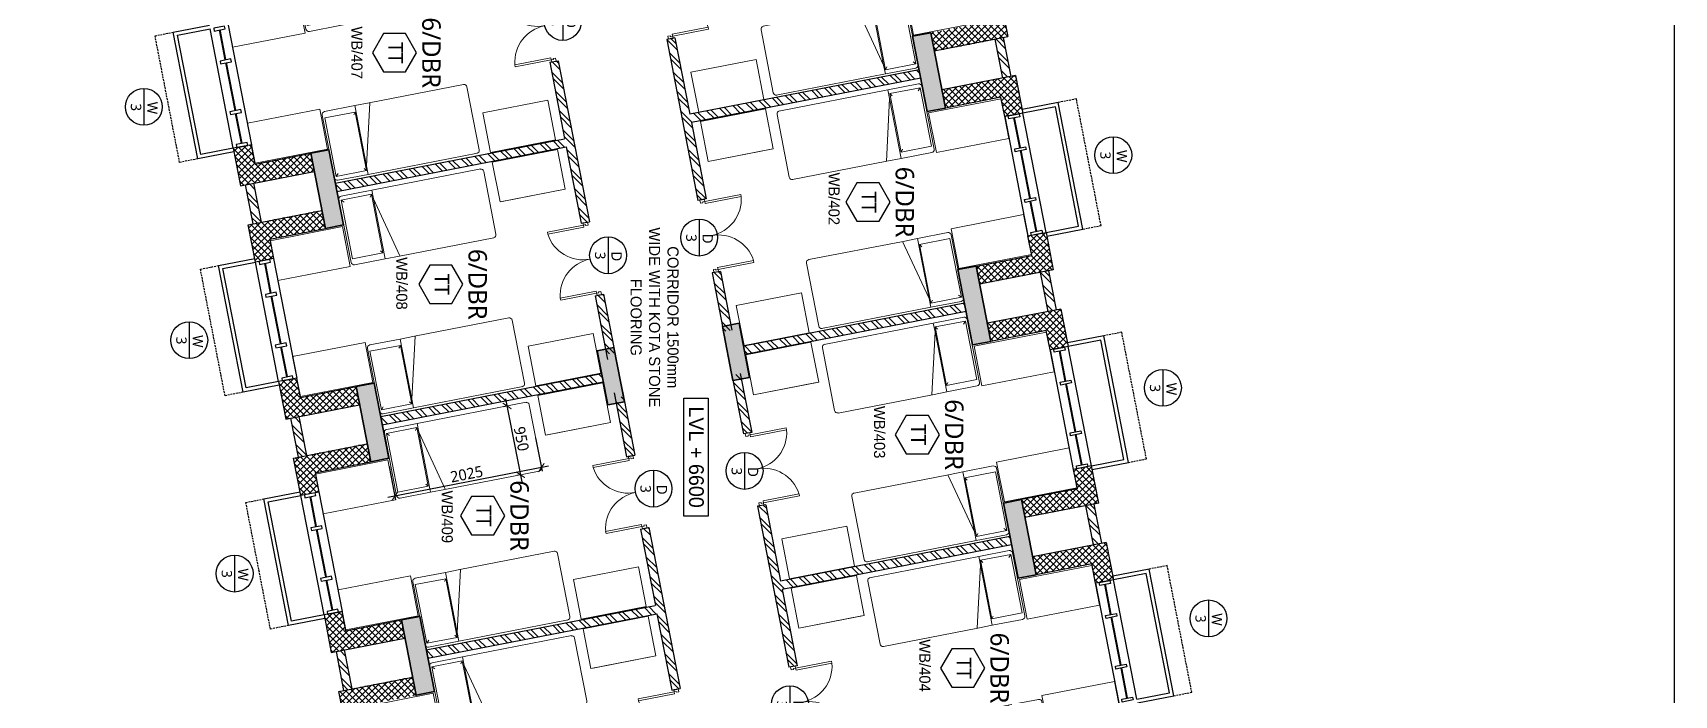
# Model space of a CAD drawing. Header units: millimetres. Extents: x -1127141 to 1597693, y -1835560 to -399335.
# Drawn here: x 1230036 to 1252291, y -508340 to -499354 of the extents above; entities that cross this region are included whole.
import ezdxf
from ezdxf.enums import TextEntityAlignment as Align

# ---------------------------------------------------------------- set-up
doc = ezdxf.new("R2010")
doc.units = ezdxf.units.MM
doc.header["$MEASUREMENT"] = 0
doc.header["$PDMODE"] = 67
doc.linetypes.add('HIDDEN', pattern=[0.375, 0.25, -0.125])
for name, color, linetype in [('A-Anno Tags', 6, 'Continuous'), ('A-Wall Patt', 8, 'Continuous'), ('A-Window', 4, 'Continuous'), ('Anno_Frames', 7, 'Continuous'), ('COLUMN', 5, 'Continuous'), ('Dimension', 32, 'Continuous'), ('S-Conc Patt', 9, 'Continuous')]:
    doc.layers.add(name, color=color, linetype=linetype)
for name, color, linetype, lineweight in [('A-Door', 4, 'Continuous', 9), ('A-Wall Sec', 1, 'Continuous', 30), ('Ann_TitleBlock 2', 5, 'Continuous', 25), ('Anno_Tittleblock', 5, 'Continuous', 13), ('frntr', 32, 'Continuous', 9), ('S-Concrete', 40, 'Continuous', 30)]:
    doc.layers.add(name, color=color, linetype=linetype, lineweight=lineweight)
doc.styles.add('IIITD @ 100', font='trebuc.ttf', dxfattribs={"height": 210})
doc.styles.get("Standard").update_dxf_attribs({"font": 'trebuc.ttf'})
doc.styles.add('TITLE', font='swissel.ttf', dxfattribs={"height": 4.3})
doc.dimstyles.new('IIITD_WD_M @ 100', dxfattribs={"dimscale": 100, "dimtxt": 1.5, "dimasz": 1, "dimexe": 0.5, "dimexo": 0.25, "dimgap": 0.3, "dimtad": 1, "dimdec": 0, "dimrnd": 5, "dimzin": 0, "dimdsep": 46, "dimtxsty": 'Standard', "dimblk": 'ARCHTICK', "dimcen": 0.2, "dimdle": 1, "dimclrd": 256, "dimclre": 256, "dimadec": 0, "dimazin": 0, "dimtfac": 1, "dimtdec": 0, "dimtofl": 0, "dimtmove": 0, "dimatfit": 0, "dimfxl": 2, "dimfxlon": 1, "dimtolj": 1, "dimtzin": 0, "dimlwd": -1, "dimlwe": -1, "dimarcsym": 0})
pattern_1 = [(315, (1307012.53, 119140.81), (106.066017, 106.066017), []), (315, (1307012.53, 119070.1), (106.066017, 106.066017), [])]
pattern_2 = [(315, (1445308.53, 119140.81), (106.066017, 106.066017), []), (315, (1445308.53, 119070.1), (106.066017, 106.066017), [])]
pattern_3 = [(315, (1514729.44, 119140.81), (106.066017, 106.066017), []), (315, (1514729.44, 119070.1), (106.066017, 106.066017), [])]
pattern_4 = [(315, (1445308.53, 119140.81), (44.194174, 44.194174), []), (45, (1445308.53, 119140.81), (-44.194174, 44.194174), [])]

# ---------------------------------------------------------------- blocks, each defined once
blk = doc.blocks.new('Win Hostel Double Room')
at = {"color": 4, "linetype": 'HIDDEN', "ltscale": 100}
blk.add_lwpolyline([(211887, -61786), (211839, -61541), (210122, -61875), (210169, -62120)], dxfattribs=at)
at = {"color": 5}
for points in [[(211982, -62277), (211887, -61786), (210169, -62120), (210265, -62611)], [(211933, -62287), (211848, -61845), (210228, -62160), (210314, -62602)]]:
    blk.add_lwpolyline(points, dxfattribs=at)
at = {"layer": 'A-Window', "color": 2, "lineweight": 40}
for p, q in [((211471, -62504), (210823, -62630)), ((211918, -62417), (211511, -62496)), ((210784, -62637), (210377, -62717))]:
    blk.add_line(p, q, dxfattribs=at)
at = {"layer": 'A-Window'}
for points in [[(211933, -62287), (210314, -62602)], [(210361, -62847), (211981, -62532)], [(211972, -62483), (211972, -62483), (211932, -62491), (211904, -62343), (211943, -62336), (211972, -62483)], [(210323, -62651), (210363, -62643), (210391, -62790), (210352, -62798), (210323, -62651)]]:
    blk.add_lwpolyline(points, dxfattribs=at)
for points in [[(211496, -62423), (211525, -62570), (211486, -62577), (211457, -62430)], [(210809, -62556), (210838, -62703), (210799, -62711), (210770, -62564)]]:
    blk.add_lwpolyline(points, close=True, dxfattribs=at)
blk = doc.blocks.new('*U29')
at = {"layer": 'A-Anno Tags'}
blk.add_lwpolyline([(-250, 0), (250, 0)], dxfattribs=at)
blk.add_circle((0, 0), 250, dxfattribs=at)
at = {"layer": 'Anno_Frames', "color": 7}
for tag, rotation, p in [('ENTITY', 359.7608, (15, 185)), ('ENTITYNO', 0.1757, (4, -36))]:
    blk.add_attdef(tag, text='', height=140, rotation=rotation, dxfattribs=at).set_placement(p, align=Align.TOP_CENTER)
blk = doc.blocks.new('Door 1000 plan')
at = {"layer": 'A-Door', "color": 5, "lineweight": 18}
for p, q in [((339, 572), (367, 577)), ((434, 84), (339, 572)), ((462, 90), (367, 577)), ((-528, 403), (-557, 398)), ((-462, -90), (-557, 398)), ((-434, -84), (-528, 403)), ((434, 84), (462, 90)), ((468, 61), (455, 59)), ((462, 26), (455, 59)), ((491, 95), (462, 90)), ((462, 90), (468, 61)), ((503, 34), (462, 26)), ((503, 34), (491, 95)), ((-491, -95), (-462, -90)), ((-479, -157), (-491, -95)), ((-479, -157), (-438, -149)), ((-434, -84), (-462, -90)), ((-462, -90), (-457, -118)), ((-457, -118), (-444, -116)), ((-438, -149), (-444, -116))]:
    blk.add_line(p, q, dxfattribs=at)
at = {"layer": 'A-Door', "lineweight": 18}
for centre, start, end in [((491, 95), 107.6998, 191), ((-491, -95), 11, 94.2984)]:
    blk.add_arc(centre, 500, start, end, dxfattribs=at)
blk = doc.blocks.new('Room Tag with Finish')
blk.add_lwpolyline([(0, 0), (-2.6, -1.5), (-2.6, -4.5), (0, -6), (2.6, -4.5), (2.6, -1.5)], close=True)
at = {"layer": 'Anno_Frames'}
blk.add_attdef('ROOM_NAME', text='', height=2.5, dxfattribs=at).set_placement((0, 0), align=Align.BOTTOM_CENTER)
blk.add_attdef('FF', text='', height=2, dxfattribs=at).set_placement((0, -1.85), align=Align.TOP_CENTER)
blk = doc.blocks.new('column 2.04')
at = {"layer": 'S-Conc Patt'}
h = blk.add_hatch(color=256, dxfattribs=at)
h.paths.add_polyline_path([(552592, -205173), (553328, -205030), (553376, -205276), (552640, -205419)])
h.paths.add_polyline_path([(536924, -208475), (536877, -208230), (537898, -208032), (537945, -208277)])
h.paths.add_polyline_path([(549587, -206014), (549540, -205769), (550561, -205570), (550608, -205816)])
h.paths.add_polyline_path([(546422, -206629), (546374, -206384), (547395, -206185), (547443, -206431)])
h.paths.add_polyline_path([(543256, -207245), (543208, -206999), (544229, -206801), (544277, -207046)])
h.paths.add_polyline_path([(540090, -207860), (540042, -207615), (541063, -207416), (541111, -207662)])
h.paths.add_polyline_path([(548002, -197857), (547954, -197611), (548975, -197413), (549023, -197658)])
h.paths.add_polyline_path([(544836, -198472), (544788, -198227), (545809, -198028), (545857, -198274)])
h.paths.add_polyline_path([(541670, -199086), (541622, -198840), (542643, -198642), (542691, -198887)])
h.paths.add_polyline_path([(532173, -200932), (532125, -200686), (533146, -200488), (533194, -200733)])
h.paths.add_polyline_path([(535338, -200316), (535291, -200071), (536312, -199872), (536359, -200118)])
h.paths.add_polyline_path([(538504, -199701), (538456, -199455), (539477, -199257), (539525, -199502)])
h.paths.add_polyline_path([(546627, -202993), (546670, -203219), (545934, -203362), (545890, -203136)])
h.paths.add_polyline_path([(546297, -201295), (546340, -201521), (545604, -201664), (545560, -201438)])
h.paths.add_polyline_path([(540295, -204224), (540339, -204449), (539603, -204592), (539559, -204367)])
h.paths.add_polyline_path([(539965, -202526), (540009, -202752), (539273, -202895), (539229, -202669)])
h.paths.add_polyline_path([(533943, -205458), (533986, -205684), (533250, -205827), (533206, -205601)])
h.paths.add_polyline_path([(533613, -203761), (533656, -203987), (532920, -204130), (532876, -203904)])
h.paths.add_polyline_path([(556903, -202717), (556760, -201981), (557005, -201933), (557148, -202669)])
h.paths.add_polyline_path([(529985, -212195), (529236, -212195), (529236, -211945), (529985, -211945)])
h.paths.add_polyline_path([(526890, -212195), (526140, -212195), (526140, -211945), (526890, -211945)])
h.paths.add_polyline_path([(523855, -212195), (523105, -212195), (523105, -211945), (523855, -211945)])
h.paths.add_polyline_path([(552816, -201790), (552227, -201905), (552271, -202131), (552860, -202016)])
h.paths.add_polyline_path([(556308, -199659), (556165, -198923), (556411, -198875), (556554, -199611)])
h.paths.add_polyline_path([(555569, -195856), (555426, -195120), (555671, -195072), (555815, -195808)])
h.paths.add_polyline_path([(551215, -195938), (551657, -195853), (551700, -196078), (551259, -196164)])
h.paths.add_polyline_path([(551805, -198400), (551719, -197959), (551945, -197915), (552031, -198356)])
h.paths.add_polyline_path([(553549, -195943), (553463, -195501), (553689, -195458), (553774, -195899)])
h.paths.add_polyline_path([(554331, -199967), (554245, -199525), (554471, -199482), (554557, -199923)])
h.paths.add_polyline_path([(554150, -197832), (553709, -197918), (553665, -197692), (554106, -197607)])
h.paths.add_polyline_path([(552331, -199901), (552417, -200343), (552191, -200387), (552106, -199945)])
h.paths.add_polyline_path([(527835, -199036), (527099, -199179), (527051, -198934), (527787, -198791)])
h.paths.add_polyline_path([(530005, -204696), (529890, -204107), (530116, -204064), (530230, -204653)])
h.paths.add_polyline_path([(529304, -206595), (528568, -206738), (528524, -206512), (529260, -206369)])
h.paths.add_polyline_path([(529884, -200146), (529148, -200289), (529100, -200043), (529837, -199900)])
h.paths.add_polyline_path([(528920, -212495), (528320, -212495), (528320, -212245), (528920, -212245)])
h.paths.add_polyline_path([(523855, -212495), (523105, -212495), (523105, -212245), (523855, -212245)])
h.paths.add_polyline_path([(531575, -212245), (532175, -212245), (532175, -212495), (531575, -212495)])
h.paths.add_polyline_path([(526890, -212495), (526140, -212495), (526140, -212245), (526890, -212245)])
h.paths.add_polyline_path([(528974, -204897), (528238, -205040), (528190, -204794), (528926, -204651)])
h.paths.add_polyline_path([(529982, -210085), (529246, -210228), (529198, -209982), (529935, -209839)])
h.paths.add_polyline_path([(529602, -198693), (528865, -198836), (528818, -198590), (529554, -198447)])
h.paths.add_polyline_path([(524292, -199725), (523556, -199868), (523509, -199622), (524245, -199479)])
h.paths.add_polyline_path([(525435, -205585), (524699, -205728), (524651, -205482), (525387, -205339)])
h.paths.add_polyline_path([(534665, -209174), (533855, -209332), (533807, -209086), (534617, -208929)])
h.paths.add_polyline_path([(523355, -205734), (523355, -206382), (523105, -206382), (523105, -205782)])
h.paths.add_polyline_path([(545171, -239386), (544421, -239386), (544421, -239136), (545171, -239136)])
h.paths.add_polyline_path([(545171, -234106), (544421, -234106), (544421, -233876), (545171, -233876)])
h.paths.add_polyline_path([(545171, -230576), (544421, -230576), (544421, -230326), (545171, -230326)])
h.paths.add_polyline_path([(545171, -235836), (544421, -235836), (544421, -235606), (545171, -235606)])
h.paths.add_polyline_path([(539911, -239386), (539161, -239386), (539161, -239136), (539911, -239136)])
h.paths.add_polyline_path([(539911, -234106), (539161, -234106), (539161, -233876), (539911, -233876)])
h.paths.add_polyline_path([(539911, -230576), (539161, -230576), (539161, -230326), (539911, -230326)])
h.paths.add_polyline_path([(539911, -235836), (539161, -235836), (539161, -235606), (539911, -235606)])
h.paths.add_polyline_path([(534651, -234106), (533901, -234106), (533901, -233876), (534651, -233876)])
h.paths.add_polyline_path([(529806, -228306), (529056, -228306), (529056, -228556), (529806, -228556)])
h.paths.add_polyline_path([(526140, -228306), (526890, -228306), (526890, -228556), (526140, -228556)])
h.paths.add_polyline_path([(523105, -228306), (523855, -228306), (523855, -228556), (523105, -228556)])
h.paths.add_polyline_path([(554556, -230576), (553956, -230576), (553956, -230326), (554556, -230326)])
h.paths.add_polyline_path([(529881, -230326), (529131, -230326), (529131, -230576), (529881, -230576)])
h.paths.add_polyline_path([(534651, -230576), (533901, -230576), (533901, -230326), (534651, -230326)])
h.paths.add_polyline_path([(550356, -230576), (549756, -230576), (549756, -230326), (550356, -230326)])
h.paths.add_polyline_path([(553956, -233876), (554556, -233876), (554556, -234106), (553956, -234106)])
h.paths.add_polyline_path([(550356, -234106), (549756, -234106), (549756, -233876), (550356, -233876)])
h.paths.add_polyline_path([(531681, -240346), (530931, -240346), (530931, -240096), (531681, -240096)])
h.paths.add_polyline_path([(523355, -235856), (523355, -235106), (523105, -235106), (523105, -235856)])
h.paths.add_polyline_path([(526276, -235856), (525526, -235856), (525526, -235606), (526276, -235606)])
h.paths.add_polyline_path([(531681, -241826), (530931, -241826), (530931, -241576), (531681, -241576)])
h.paths.add_polyline_path([(529881, -241826), (529131, -241826), (529131, -241576), (529881, -241576)])
h.paths.add_polyline_path([(529881, -235856), (529131, -235856), (529131, -235606), (529881, -235606)])
h.paths.add_polyline_path([(529881, -234106), (529131, -234106), (529131, -233876), (529881, -233876)])
h.paths.add_polyline_path([(530931, -236206), (530931, -235606), (531161, -235606), (531161, -236206)])
h.paths.add_polyline_path([(552121, -236056), (552121, -235606), (552351, -235606), (552351, -236056)])
h.paths.add_polyline_path([(549836, -235606), (550286, -235606), (550286, -235836), (549836, -235836)])
h.paths.add_polyline_path([(552121, -240096), (552121, -239646), (552351, -239646), (552351, -240096)])
h.paths.add_polyline_path([(549941, -240096), (549941, -239646), (550171, -239646), (550171, -240096)])
h.paths.add_polyline_path([(552351, -237966), (551901, -237966), (551901, -237736), (552351, -237736)])
h.paths.add_polyline_path([(549941, -238076), (549941, -237626), (550171, -237626), (550171, -238076)])
h.paths.add_polyline_path([(554141, -236206), (554141, -235606), (554371, -235606), (554371, -236206)])
h.paths.add_polyline_path([(534391, -240346), (534391, -239596), (534141, -239596), (534141, -240346)])
h.paths.add_polyline_path([(554121, -240095), (554121, -239495), (554371, -239495), (554371, -240095)])
h.paths.add_polyline_path([(523105, -228006), (523855, -228006), (523855, -228256), (523105, -228256)])
h.paths.add_polyline_path([(532175, -228256), (531575, -228256), (531575, -228006), (532175, -228006)])
h.paths.add_polyline_path([(528320, -217506), (528920, -217506), (528920, -217736), (528320, -217736)])
h.paths.add_polyline_path([(528920, -228256), (528320, -228256), (528320, -228006), (528920, -228006)])
h.paths.add_polyline_path([(528320, -222766), (528920, -222766), (528920, -222996), (528320, -222996)])
h.paths.add_polyline_path([(526890, -217736), (526290, -217736), (526290, -217506), (526890, -217506)])
h.paths.add_polyline_path([(526890, -222996), (526290, -222996), (526290, -222766), (526890, -222766)])
h.paths.add_polyline_path([(526140, -228006), (526890, -228006), (526890, -228256), (526140, -228256)])
h.paths.add_polyline_path([(526276, -241826), (525526, -241826), (525526, -241576), (526276, -241576)])
h.paths.add_polyline_path([(523355, -217321), (523355, -217921), (523105, -217921), (523105, -217321)])
h.paths.add_polyline_path([(523355, -222581), (523355, -223181), (523105, -223181), (523105, -222581)])
h.paths.add_polyline_path([(532175, -217320), (532175, -217920), (531925, -217920), (531925, -217320)])
h.paths.add_polyline_path([(532175, -222581), (532175, -223181), (531925, -223181), (531925, -222581)])
h.paths.add_polyline_path([(534371, -235606), (534371, -236356), (534141, -236356), (534141, -235606)])
edge = h.paths.add_edge_path()
edge.add_line((559891, -239386), (559141, -239386))
edge.add_line((559141, -239136), (559891, -239136))
edge.add_line((559141, -239386), (559141, -239136))
edge.add_line((559891, -234106), (559141, -234106))
edge.add_line((559141, -233876), (559891, -233876))
edge.add_line((559141, -234106), (559141, -233876))
edge.add_line((559891, -230576), (559141, -230576))
edge.add_line((559141, -230326), (559891, -230326))
edge.add_line((559141, -230576), (559141, -230326))
edge.add_line((559891, -235836), (559141, -235836))
edge.add_line((559141, -235606), (559891, -235606))
edge.add_line((559141, -235836), (559141, -235606))
h.paths.add_polyline_path([(570411, -234106), (569661, -234106), (569661, -233876), (570411, -233876)])
h.paths.add_polyline_path([(570411, -230576), (569661, -230576), (569661, -230326), (570411, -230326)])
h.paths.add_polyline_path([(570171, -235606), (570171, -236356), (569941, -236356), (569941, -235606)])
h.paths.add_polyline_path([(565151, -239386), (564401, -239386), (564401, -239136), (565151, -239136)])
h.paths.add_polyline_path([(565151, -234106), (564401, -234106), (564401, -233876), (565151, -233876)])
h.paths.add_polyline_path([(565151, -230576), (564401, -230576), (564401, -230326), (565151, -230326)])
h.paths.add_polyline_path([(565151, -235836), (564401, -235836), (564401, -235606), (565151, -235606)])
h.paths.add_polyline_path([(559891, -239386), (559141, -239386), (559141, -239136), (559891, -239136)], flags=17)
h.paths.add_polyline_path([(559891, -234106), (559141, -234106), (559141, -233876), (559891, -233876)], flags=17)
h.paths.add_polyline_path([(559891, -230576), (559141, -230576), (559141, -230326), (559891, -230326)], flags=17)
h.paths.add_polyline_path([(559891, -235836), (559141, -235836), (559141, -235606), (559891, -235606)], flags=17)
h.paths.add_polyline_path([(577576, -241181), (577576, -240581), (577326, -240581), (577326, -241181)])
h.paths.add_polyline_path([(577576, -230576), (576976, -230576), (576976, -230326), (577576, -230326)])
h.paths.add_polyline_path([(573376, -230576), (572776, -230576), (572776, -230326), (573376, -230326)])
h.paths.add_polyline_path([(577576, -234106), (576976, -234106), (576976, -233876), (577576, -233876)])
h.paths.add_polyline_path([(573376, -234106), (572776, -234106), (572776, -233876), (573376, -233876)])
h.paths.add_polyline_path([(577576, -236356), (577576, -235606), (577326, -235606), (577326, -236356)])
h.paths.add_polyline_path([(572626, -241181), (573376, -241181), (573376, -240931), (572626, -240931)])
h.paths.add_polyline_path([(573376, -236356), (573376, -235606), (573146, -235606), (573146, -236356)])
h.paths.add_polyline_path([(569921, -241181), (569921, -240431), (570171, -240431), (570171, -241181)])
at = {"layer": 'S-Concrete', "lineweight": 35}
for p, q in [((539229, -202669), (539965, -202526)), ((539229, -202669), (539273, -202895)), ((539965, -202526), (540009, -202752)), ((540009, -202752), (539273, -202895)), ((539559, -204367), (540295, -204224)), ((540295, -204224), (540339, -204449)), ((539559, -204367), (539603, -204592)), ((540339, -204449), (539603, -204592))]:
    blk.add_line(p, q, dxfattribs=at)
for points in [[(541670, -199086), (541622, -198840), (542643, -198642), (542691, -198887), (541670, -199086)], [(538504, -199701), (538456, -199455), (539477, -199257), (539525, -199502), (538504, -199701)], [(535338, -200316), (535291, -200071), (536312, -199872), (536359, -200118), (535338, -200316)], [(543256, -207245), (543208, -206999), (544229, -206801), (544277, -207046), (543256, -207245)], [(540090, -207860), (540042, -207615), (541063, -207416), (541111, -207662), (540090, -207860)], [(536924, -208475), (536877, -208230), (537898, -208032), (537945, -208277), (536924, -208475)]]:
    blk.add_lwpolyline(points, dxfattribs=at)
blk = doc.blocks.new('A$C11CD41BF')
at = {"layer": 'frntr'}
for p, q in [((-40, 1920), (-40, 1500)), ((870, 1960), (0, 1960)), ((15, 1934), (50, 1900)), ((825, 1934), (15, 1934)), ((15, 1934), (15, 1514)), ((825, 1514), (825, 1934)), ((910, 1500), (910, 1920)), ((-40, 1500), (80, 1500)), ((-40, 1500), (-40, -9)), ((15, 1514), (50, 1540)), ((15, 1514), (825, 1514)), ((910, 1500), (80, 1500)), ((80, 1500), (910, 1295)), ((825, 1514), (790, 1540)), ((910, 1302), (910, 1500)), ((910, -1), (910, 1302)), ((0, -40), (870, -40))]:
    blk.add_line(p, q, dxfattribs=at)
for centre, start, end in [((0, 1920), 89.9896, 179.9896), ((0, 1920), 89.9896, 179.9896), ((870, 1920), 359.9896, 89.9896), ((0, 0), 179.9896, 269.9896), ((870, 0), 269.9896, 359.9896)]:
    blk.add_arc(centre, 40, start, end, dxfattribs=at)
blk = doc.blocks.new('furn')
at = {"layer": 'frntr'}
for p, q in [((343143, -236928), (343683, -236823)), ((343334, -237910), (343143, -236928)), ((343874, -237805), (343683, -236823)), ((342110, -237129), (341570, -237234)), ((341570, -237234), (341760, -238216)), ((342300, -238111), (342110, -237129)), ((343334, -237910), (343874, -237805)), ((341760, -238216), (342300, -238111)), ((344745, -239836), (344205, -239941)), ((344917, -240719), (344745, -239836)), ((344205, -239941), (344377, -240824)), ((341709, -240427), (342249, -240322)), ((342249, -240322), (342421, -241205)), ((342421, -241205), (342255, -240351)), ((341881, -241310), (341709, -240427)), ((344377, -240824), (344917, -240719)), ((342421, -241205), (341881, -241310))]:
    blk.add_line(p, q, dxfattribs=at)
at = {"layer": 'frntr', "xscale": -1, "rotation": 10.99999999940371}
blk.add_blockref('A$C11CD41BF', (344647, -239668), dxfattribs=at)
at = {"layer": 'frntr', "rotation": 10.99999999940366}
blk.add_blockref('A$C11CD41BF', (341775, -240233), dxfattribs=at)
blk = doc.blocks.new('_ArchTick')
at = {"color": 0, "linetype": 'ByBlock', "const_width": 0.15}
blk.add_lwpolyline([(-0.5, -0.5), (0.5, 0.5)], dxfattribs=at)
blk = doc.blocks.new('*D737')
at = {"layer": 'Defpoints', "transparency": 16777216}
for p, q in [((1236466, -504416), (1236417, -504426)), ((1236447, -504318), (1236667, -505447)), ((1236648, -505349), (1236598, -505358))]:
    blk.add_line(p, q, dxfattribs=at)
at = {"layer": 'Defpoints', "color": 0, "transparency": 16777216}
for p in [(1236466, -504416), (1236648, -505349), (1236648, -505349)]:
    blk.add_point(p, dxfattribs=at)
at = {"layer": 'Defpoints', "transparency": 16777216, "xscale": 100, "yscale": 100, "zscale": 100}
for p, rotation in [((1236466, -504416), 101.0103795052401), ((1236648, -505349), 281.0103795052401)]:
    blk.add_blockref('_ArchTick', p, dxfattribs=dict(at, rotation=rotation))
at = {"layer": 'Defpoints', "color": 0, "transparency": 16777216, "insert": (1236661, -504862), "char_height": 150, "attachment_point": 5, "rotation": 281.0104}
blk.add_mtext('\\A1;950', dxfattribs=at)
blk = doc.blocks.new('*D738')
at = {"layer": 'Defpoints', "transparency": 16777216}
for p, q in [((1236853, -504850), (1236941, -505302)), ((1237029, -505233), (1234848, -505658)), ((1234867, -505237), (1234955, -505688))]:
    blk.add_line(p, q, dxfattribs=at)
at = {"layer": 'Defpoints', "color": 0, "transparency": 16777216}
for p in [(1236848, -504826), (1234863, -505212), (1234946, -505639)]:
    blk.add_point(p, dxfattribs=at)
at = {"layer": 'Defpoints', "transparency": 16777216, "xscale": 100, "yscale": 100, "zscale": 100}
for p, rotation in [((1236931, -505253), 11.01552017591688), ((1234946, -505639), 191.0155201759168)]:
    blk.add_blockref('_ArchTick', p, dxfattribs=dict(at, rotation=rotation))
at = {"layer": 'Defpoints', "color": 0, "transparency": 16777216, "insert": (1235918, -505341), "char_height": 150, "attachment_point": 5, "rotation": 11.0155}
blk.add_mtext('\\A1;2025', dxfattribs=at)
blk = doc.blocks.new('IIITD WD A1- L Format Library')
at = {"layer": 'Anno_Tittleblock', "color": 5}
blk.add_lwpolyline([(0, -7.57), (775, -7.57), (775, 573.91), (0, 573.91)], close=True, dxfattribs=at)
at = {"style": 'TITLE'}
for tag, p, height in [('PROJECT NAME 1', (779.17, 137.4), 2.98), ('PROJECT NAME 2', (779.17, 132.23), 2.98), ('PROJECT_NAME_3', (779.17, 127.37), 2.98), ('1:100@A1', (818.06, 91.92), 2.25), ('A-2.03', (844.81, 84.28), 4), ('03.04.11', (821.96, 84.64), 2.25), ('A', (858.85, 75.94), 3.66), ('AC', (827.5, 76.14), 2.25)]:
    blk.add_attdef(tag, p, '', height=height, dxfattribs=at)
for p in [(780.3, 113.01), (780.3, 106.37)]:
    blk.add_attdef('FIRST FLOOR PLAN', text='', height=3.39, dxfattribs=at).set_placement(p, align=Align.TOP_LEFT)

msp = doc.modelspace()

# ---------------------------------------------------------------- hatches: boundary and pattern name
at = {"layer": 'A-Wall Patt'}
h = msp.add_hatch(dxfattribs=at)
h.set_pattern_fill('ANSI37', color=256, scale=500, style=0)
h.set_pattern_definition(pattern_4)
h.paths.add_polyline_path([(1242828.6, -496202.8), (1242571.7, -494881.1), (1242326.9, -494928.7), (1242536.1, -496004.9), (1241595, -496187.9), (1241642.7, -496433.3)])
h.paths.add_polyline_path([(1242843.8, -497277.1), (1242745.1, -496769.1), (1241745.8, -496963.4), (1241793.5, -497208.8), (1242547.4, -497062.2), (1242598.4, -497324.8)])
h.paths.add_polyline_path([(1243257.4, -499404.8), (1243158.7, -498896.8), (1242913.3, -498944.5), (1242964.3, -499207.1), (1242210.4, -499353.6), (1242258.1, -499599)])
h.paths.add_polyline_path([(1243162.7, -500228), (1243213.8, -500490.6), (1243459.2, -500442.9), (1243360.5, -499934.9), (1242361.1, -500129.1), (1242408.8, -500374.5)])
h = msp.add_hatch(dxfattribs=at)
h.set_pattern_fill('ANSI32', color=256, scale=400, style=0)
h.set_pattern_definition(pattern_1)
h.paths.add_polyline_path([(1243257.4, -499404.8), (1242258.1, -499599), (1242258.1, -499599), (1243080.7, -499439.1), (1243183.8, -499969.2), (1243360.5, -499934.9), (1243360.5, -499934.9), (1243296.6, -499947.3), (1243193.6, -499417.2), (1243257.4, -499404.8)])
h = msp.add_hatch(dxfattribs=at)
h.set_pattern_fill('ANSI32', color=256, scale=400, style=0)
h.set_pattern_definition(pattern_2)
h.paths.add_polyline_path([(1239054.8, -501630), (1239167.7, -501608.1), (1238966.4, -500572.5), (1242073.1, -499968.6), (1242051.2, -499855.7), (1238944.4, -500459.6), (1238743.1, -499424), (1238630.3, -499446)])
h = msp.add_hatch(dxfattribs=at)
h.set_pattern_fill('ANSI32', color=256, scale=400, style=0)
h.set_pattern_definition(pattern_3)
h.paths.add_polyline_path([(1237469.5, -501938.2), (1237582.4, -501916.3), (1237157.8, -499732.2), (1237044.9, -499754.1), (1237246.2, -500789.7), (1234137.5, -501394), (1234159.4, -501506.9), (1237268.2, -500902.6)])
h = msp.add_hatch(dxfattribs=at)
h.set_pattern_fill('ANSI37', color=256, scale=500, style=0)
h.set_pattern_definition(pattern_4)
h.paths.add_polyline_path([(1234619.6, -505173.9), (1234571.9, -504928.5), (1233570.6, -505123.2), (1233669.3, -505631.2), (1233669.3, -505631.2), (1233669.3, -505631.2), (1233718.4, -505621.6), (1233718.4, -505621.6), (1233865.6, -505593), (1233865.6, -505593), (1233914.7, -505583.5), (1233863.7, -505320.9)])
h.paths.add_polyline_path([(1234468.9, -504398.5), (1234421.2, -504153.1), (1233665.2, -504300), (1233614.2, -504037.4), (1233565.1, -504046.9), (1233565.1, -504047), (1233417.9, -504075.6), (1233417.9, -504075.6), (1233368.8, -504085.1), (1233368.8, -504085.1), (1233368.8, -504085.1), (1233467.5, -504593.1)])
h.paths.add_polyline_path([(1234004.3, -502008.2), (1233956.6, -501762.8), (1232955.2, -501957.4), (1233053.9, -502465.4), (1233299.4, -502417.7), (1233248.3, -502155.1)])
h.paths.add_polyline_path([(1233853.5, -501232.7), (1233805.8, -500987.3), (1233049.9, -501134.2), (1232998.8, -500871.7), (1232949.7, -500881.2), (1232949.7, -500881.2), (1232802.5, -500909.8), (1232802.5, -500909.8), (1232753.4, -500919.4), (1232753.4, -500919.4), (1232753.4, -500919.4), (1232852.2, -501427.4)])
h = msp.add_hatch(dxfattribs=at)
h.set_pattern_fill('ANSI32', color=256, scale=400, style=0)
h.set_pattern_definition([(315, (1306397.17, 122306.56), (106.066017, 106.066017), []), (315, (1306397.17, 122235.85), (106.066017, 106.066017), [])])
h.paths.add_polyline_path([(1232955.2, -501957.4), (1233954.5, -501763.2), (1233954.5, -501763.2), (1233131.9, -501923.1), (1233028.9, -501393), (1232916, -501415), (1233019, -501945), (1232955.2, -501957.4)])
h = msp.add_hatch(dxfattribs=at)
h.set_pattern_fill('ANSI37', color=256, scale=500, style=0)
h.set_pattern_definition(pattern_4)
h.paths.add_polyline_path([(1243872.8, -502570.5), (1243774, -502062.5), (1243528.6, -502110.2), (1243579.7, -502372.8), (1242825.7, -502519.4), (1242873.4, -502764.8)])
h.paths.add_polyline_path([(1243878.2, -503646.8), (1243878.2, -503646.8), (1244025.5, -503618.1), (1244025.5, -503618.1), (1244074.6, -503608.6), (1243975.8, -503100.6), (1242976.5, -503294.9), (1243024.2, -503540.3), (1243778.1, -503393.7), (1243829.1, -503656.3)])
h.paths.add_polyline_path([(1244488.1, -505736.3), (1244389.4, -505228.3), (1244144, -505276), (1244195, -505538.6), (1243441.1, -505685.1), (1243488.8, -505930.5)])
h.paths.add_polyline_path([(1244393.5, -506559.5), (1244444.5, -506822), (1244689.9, -506774.3), (1244591.2, -506266.4), (1243591.8, -506460.6), (1243639.5, -506706)])
h = msp.add_hatch(dxfattribs=at)
h.set_pattern_fill('ANSI32', color=256, scale=400, style=0)
h.set_pattern_definition([(315, (1239441.01, -503127.03), (106.066, 106.066), []), (315, (1239441.01, -503197.74), (106.066, 106.066), [])])
h.paths.add_polyline_path([(1239400.6, -503409.2), (1239513.5, -503387.3), (1239358.5, -502589.7), (1239245.6, -502611.7)])
h = msp.add_hatch(dxfattribs=at)
h.set_pattern_fill('ANSI32', color=256, scale=400, style=0)
h.set_pattern_definition(pattern_2)
h.paths.add_polyline_path([(1243912, -503113), (1243809, -502582.9), (1243696.1, -502604.9), (1243799.1, -503135)])
h = msp.add_hatch(dxfattribs=at)
h.set_pattern_fill('ANSI32', color=256, scale=400, style=0)
h.set_pattern_definition(pattern_3)
h.paths.add_polyline_path([(1237815.3, -503717.4), (1237928.2, -503695.5), (1237773.2, -502897.9), (1237660.3, -502919.8)])
h = msp.add_hatch(dxfattribs=at)
h.set_pattern_fill('ANSI32', color=256, scale=400, style=0)
h.set_pattern_definition(pattern_1)
h.paths.add_polyline_path([(1242688.5, -503134.3), (1242666.5, -503021.5), (1239673.4, -503603.3), (1239695.3, -503716.2)])
h = msp.add_hatch(dxfattribs=at)
h.set_pattern_fill('ANSI32', color=256, scale=400, style=0)
h.set_pattern_definition(pattern_3)
h.paths.add_polyline_path([(1237770, -504090.4), (1237748, -503977.5), (1234752.8, -504559.7), (1234774.8, -504672.6)])
h = msp.add_hatch(dxfattribs=at)
h.set_pattern_fill('ANSI32', color=256, scale=400, style=0)
h.set_pattern_definition(pattern_2)
h.paths.add_polyline_path([(1239628, -503976.3), (1239515.1, -503998.2), (1239670.2, -504795.8), (1239783, -504773.9)])
h = msp.add_hatch(dxfattribs=at)
h.set_pattern_fill('ANSI32', color=256, scale=400, style=0)
h.set_pattern_definition(pattern_3)
h.paths.add_polyline_path([(1238084.8, -505104), (1238197.7, -505082), (1238042.7, -504284.4), (1237929.8, -504306.4)])
h = msp.add_hatch(dxfattribs=at)
h.set_pattern_fill('ANSI32', color=256, scale=400, style=0)
h.set_pattern_definition([(315, (1307012.53, 119140.81), (106.066017, 106.066017), []), (315, (1307012.53, 119070.1), (106.066017, 106.066017), [])])
h.paths.add_polyline_path([(1233644.2, -504558.8), (1233531.3, -504580.7), (1233634.4, -505110.8), (1233570.6, -505123.2), (1233570.6, -505123.2), (1234569.9, -504928.9), (1234569.9, -504928.9), (1233747.3, -505088.8)])
h = msp.add_hatch(dxfattribs=at)
h.set_pattern_fill('ANSI32', color=256, scale=400, style=0)
h.set_pattern_definition(pattern_1)
h.paths.add_polyline_path([(1240285.5, -507961.5), (1240398.4, -507939.6), (1240197.1, -506904), (1243303.8, -506300.1), (1243281.9, -506187.2), (1240175.2, -506791.1), (1239973.9, -505755.5), (1239861, -505777.4)])
h = msp.add_hatch(dxfattribs=at)
h.set_pattern_fill('ANSI32', color=256, scale=400, style=0)
h.set_pattern_definition(pattern_2)
h.paths.add_polyline_path([(1244414.5, -506300.7), (1244527.4, -506278.8), (1244424.3, -505748.7), (1244311.4, -505770.6)])
h = msp.add_hatch(dxfattribs=at)
h.set_pattern_fill('ANSI32', color=256, scale=400, style=0)
h.set_pattern_definition(pattern_3)
h.paths.add_polyline_path([(1238700.2, -508269.7), (1238813.1, -508247.8), (1238388.5, -506063.6), (1238275.6, -506085.6), (1238476.9, -507121.2), (1235368.2, -507725.5), (1235390.1, -507838.4), (1238498.9, -507234.1)])
h = msp.add_hatch(dxfattribs=at)
h.set_pattern_fill('ANSI37', color=256, scale=500, style=0)
h.set_pattern_definition(pattern_4)
h.paths.add_polyline_path([(1236921.1, -517004.5), (1236873.4, -516759.1), (1236117.1, -516906.2), (1236077, -516700.2), (1235831.6, -516747.9), (1235924.9, -517227.6)])
h.paths.add_polyline_path([(1236465.7, -514671.2), (1236418, -514425.8), (1235416.6, -514620.4), (1235515.4, -515128.4), (1235515.4, -515128.4), (1235760.8, -515080.7), (1235709.7, -514818.1)])
h.paths.add_polyline_path([(1236315, -513895.7), (1236267.3, -513650.3), (1235511.3, -513797.2), (1235460.3, -513534.6), (1235214.9, -513582.4), (1235313.6, -514090.3)])
h.paths.add_polyline_path([(1235850.4, -511505.4), (1235802.7, -511260), (1234801.3, -511454.7), (1234900, -511962.7), (1234900, -511962.7), (1234900, -511962.7), (1234949.1, -511953.1), (1234949.1, -511953.1), (1235096.3, -511924.5), (1235096.4, -511924.5), (1235145.4, -511915), (1235094.4, -511652.4)])
h.paths.add_polyline_path([(1235699.6, -510730), (1235651.9, -510484.5), (1234895.9, -510631.5), (1234844.9, -510368.9), (1234795.8, -510378.4), (1234795.8, -510378.4), (1234648.6, -510407.1), (1234648.6, -510407.1), (1234599.5, -510416.6), (1234599.5, -510416.6), (1234599.5, -510416.6), (1234698.2, -510924.6)])
h.paths.add_polyline_path([(1235235, -508339.7), (1235187.3, -508094.3), (1234185.9, -508288.9), (1234284.7, -508796.9), (1234284.7, -508796.9), (1234284.7, -508796.9), (1234333.7, -508787.4), (1234333.7, -508787.4), (1234481, -508758.8), (1234481, -508758.8), (1234530.1, -508749.2), (1234479, -508486.6)])
h.paths.add_polyline_path([(1235084.3, -507564.2), (1235036.6, -507318.8), (1234280.6, -507465.7), (1234229.5, -507203.2), (1234180.5, -507212.7), (1234180.5, -507212.7), (1234033.2, -507241.3), (1234033.2, -507241.3), (1233984.1, -507250.9), (1233984.1, -507250.9), (1233984.1, -507250.9), (1234082.9, -507758.9)])
h = msp.add_hatch(dxfattribs=at)
h.set_pattern_fill('ANSI32', color=256, scale=400, style=0)
h.set_pattern_definition([(315, (1307627.89, 115975.06), (106.066017, 106.066017), []), (315, (1307627.89, 115904.35), (106.066017, 106.066017), [])])
h.paths.add_polyline_path([(1234185.9, -508288.9), (1235185.3, -508094.7), (1235185.3, -508094.7), (1234362.6, -508254.6), (1234259.6, -507724.5), (1234146.7, -507746.5), (1234249.7, -508276.5), (1234185.9, -508288.9)])

# ---------------------------------------------------------------- linework, layer by layer
at = {"layer": 'A-Anno Tags'}
msp.add_lwpolyline([(1239194.7, -504308.9), (1239194.7, -505912.5), (1238864.6, -505912.5), (1238864.6, -504308.9)], close=True, dxfattribs=at)
at = {"layer": 'A-Wall Patt'}
msp.add_lwpolyline([(1252291.1, -478259.6), (1252291.1, -552566.2), (1196539.8, -552566.2), (1196539.8, -478259.6)], close=True, dxfattribs=at)
at = {"layer": 'A-Wall Sec'}
for p, q in [((1243158.7, -498896.8), (1243257.4, -499404.8)), ((1242258.1, -499599), (1243257.4, -499404.8)), ((1238743.1, -499424), (1238630.3, -499446)), ((1238630.3, -499446), (1239054.8, -501630)), ((1238743.1, -499424), (1238944.4, -500459.6)), ((1243080.7, -499439.1), (1243183.8, -499969.2)), ((1243193.6, -499417.2), (1243296.6, -499947.3)), ((1237044.9, -499754.1), (1237157.8, -499732.2)), ((1237044.9, -499754.1), (1237246.2, -500789.7)), ((1237157.8, -499732.2), (1237582.4, -501916.3)), ((1242053.2, -499855.3), (1238945.1, -500459.5)), ((1242075.2, -499968.2), (1238967.1, -500572.4)), ((1243360.5, -499934.9), (1242361.1, -500129.1)), ((1243360.5, -499934.9), (1243459.2, -500442.9)), ((1243162.7, -500228), (1242408.8, -500374.5)), ((1243213.8, -500490.6), (1243162.7, -500228)), ((1243459.2, -500442.9), (1243213.8, -500490.6)), ((1238966.4, -500572.5), (1239167.7, -501608.1)), ((1232998.8, -500871.7), (1232753.4, -500919.4)), ((1232753.4, -500919.4), (1232852.2, -501427.4)), ((1233049.9, -501134.2), (1232998.8, -500871.7)), ((1234137.5, -501394), (1237245.5, -500789.8)), ((1234159.4, -501506.9), (1237267.5, -500902.7)), ((1237268.2, -500902.6), (1237469.5, -501938.2)), ((1233049.9, -501134.2), (1233803.8, -500987.7)), ((1232852.2, -501427.4), (1233851.5, -501233.1)), ((1233028.9, -501393), (1233131.9, -501923.1)), ((1232916, -501415), (1233019, -501945)), ((1239167.7, -501608.1), (1239054.8, -501630)), ((1232955.2, -501957.4), (1233954.5, -501763.2)), ((1233053.9, -502465.4), (1232955.2, -501957.4)), ((1233248.3, -502155.1), (1234002.2, -502008.6)), ((1237469.5, -501938.2), (1237582.4, -501916.3)), ((1243528.6, -502110.2), (1243774, -502062.5)), ((1243774, -502062.5), (1243872.8, -502570.5)), ((1233248.3, -502155.1), (1233299.4, -502417.7)), ((1243579.7, -502372.8), (1243528.6, -502110.2)), ((1233299.4, -502417.7), (1233053.9, -502465.4)), ((1242825.7, -502519.4), (1243579.7, -502372.8)), ((1239358.5, -502589.7), (1239245.6, -502611.7)), ((1239245.6, -502611.7), (1239414, -503478)), ((1239358.5, -502589.7), (1239513.5, -503387.3)), ((1243872.8, -502570.5), (1242873.4, -502764.8)), ((1243696.1, -502604.9), (1243799.1, -503135)), ((1243809, -502582.9), (1243912, -503113)), ((1237660.3, -502919.8), (1237773.2, -502897.9)), ((1237660.3, -502919.8), (1237828.7, -503786.1)), ((1237773.2, -502897.9), (1237941.6, -503764.2)), ((1242668.6, -503021.1), (1239673.4, -503603.3)), ((1242690.5, -503134), (1239695.3, -503716.2)), ((1243975.8, -503100.6), (1242976.5, -503294.9)), ((1243975.8, -503100.6), (1244074.6, -503608.6)), ((1243778.1, -503393.7), (1243024.2, -503540.3)), ((1243829.1, -503656.3), (1243778.1, -503393.7)), ((1244074.6, -503608.6), (1243829.1, -503656.3)), ((1233614.2, -504037.4), (1233368.8, -504085.1)), ((1233665.2, -504300), (1233614.2, -504037.4)), ((1234752.8, -504559.7), (1237748, -503977.5)), ((1239501.8, -503929.5), (1239670.2, -504795.8)), ((1239628, -503976.3), (1239783, -504773.9)), ((1233368.8, -504085.1), (1233467.5, -504593.1)), ((1233665.2, -504300), (1234419.2, -504153.4)), ((1234774.8, -504672.6), (1237770, -504090.4)), ((1237916.4, -504237.7), (1238084.8, -505104)), ((1238029.3, -504215.7), (1238197.7, -505082)), ((1233467.5, -504593.1), (1234466.9, -504398.9)), ((1233531.3, -504580.7), (1233634.4, -505110.8)), ((1233644.2, -504558.8), (1233747.3, -505088.8)), ((1233570.6, -505123.2), (1234569.9, -504928.9)), ((1239783, -504773.9), (1239670.2, -504795.8)), ((1233669.3, -505631.2), (1233570.6, -505123.2)), ((1233863, -505321), (1234617.6, -505174.3)), ((1238084.8, -505104), (1238197.7, -505082)), ((1233863.7, -505320.9), (1233914.7, -505583.5)), ((1244389.4, -505228.3), (1244144, -505276)), ((1244144, -505276), (1244195, -505538.6)), ((1244488.1, -505736.3), (1244389.4, -505228.3)), ((1233914.7, -505583.5), (1233669.3, -505631.2)), ((1244195.7, -505538.4), (1243441.1, -505685.1)), ((1239973.9, -505755.5), (1239861, -505777.4)), ((1239861, -505777.4), (1240285.5, -507961.5)), ((1239973.9, -505755.5), (1240175.2, -506791.1)), ((1244488.1, -505736.3), (1243488.8, -505930.5)), ((1244311.4, -505770.6), (1244414.5, -506300.7)), ((1244424.3, -505748.7), (1244527.4, -506278.8)), ((1238275.6, -506085.6), (1238388.5, -506063.6)), ((1238388.5, -506063.6), (1238813.1, -508247.8)), ((1238275.6, -506085.6), (1238476.9, -507121.2)), ((1243283.9, -506186.8), (1240175.8, -506791)), ((1243305.9, -506299.7), (1240197.8, -506903.9)), ((1244591.2, -506266.4), (1243591.8, -506460.6)), ((1244591.2, -506266.4), (1244689.9, -506774.3)), ((1244394.1, -506559.3), (1243639.5, -506706)), ((1244444.5, -506822), (1244393.5, -506559.5)), ((1240197.1, -506904), (1240398.4, -507939.6)), ((1244689.9, -506774.3), (1244444.5, -506822)), ((1235368.2, -507725.5), (1238476.3, -507121.3)), ((1240095.9, -506982.3), (1240099.9, -506981.4)), ((1234229.5, -507203.2), (1233984.1, -507250.9)), ((1233984.1, -507250.9), (1234082.9, -507758.9)), ((1234280.6, -507465.7), (1234229.5, -507203.2)), ((1234279.9, -507465.9), (1235034.5, -507319.2)), ((1235390.1, -507838.4), (1238498.2, -507234.2)), ((1238498.9, -507234.1), (1238700.2, -508269.7)), ((1234082.9, -507758.9), (1235082.2, -507564.6)), ((1234146.7, -507746.5), (1234249.7, -508276.5)), ((1234259.6, -507724.5), (1234362.6, -508254.6)), ((1240398.4, -507939.6), (1240285.5, -507961.5)), ((1234185.9, -508288.9), (1235185.3, -508094.7)), ((1234284.7, -508796.9), (1234185.9, -508288.9)), ((1238700.2, -508269.7), (1238813.1, -508247.8))]:
    msp.add_line(p, q, dxfattribs=at)

# ---------------------------------------------------------------- block references
at = {"rotation": 270.0000000000001}
for p in [(1238622, -498938.2), (1239237.3, -502103.9), (1239852.7, -505269.7), (1240468, -508435.4)]:
    msp.add_blockref('Door 1000 plan', p, dxfattribs=at)
at = {"xscale": -1, "rotation": 112.0000000063217}
for p in [(1236975.3, -499258.3), (1237590.6, -502424), (1238206, -505589.8), (1238821.4, -508755.5)]:
    msp.add_blockref('Door 1000 plan', p, dxfattribs=at)
at = {"layer": 'A-Anno Tags', "xscale": 100, "yscale": 100, "zscale": 100, "rotation": 270.0000000000001}
for p in [(1235240.2, -499624.3), (1241659.4, -501650.8), (1235868.1, -502765.8), (1242329.8, -504805.8), (1236435.6, -505905), (1242945.2, -507971.6)]:
    msp.add_blockref('Room Tag with Finish', p, dxfattribs=at).add_auto_attribs({'ROOM_NAME': '6/DBR', 'FF': 'TT'})
at = {"layer": 'A-Window', "xscale": -1, "rotation": 112.0000000063217}
for p in [(1095610.6, -327751.2), (1096225.9, -330916.9), (1096841.3, -334082.6)]:
    msp.add_blockref('Win Hostel Double Room', p, dxfattribs=at)
at = {"layer": 'A-Window', "rotation": 270.0000000000001}
for p in [(1306060.7, -290129.2), (1306676.1, -293294.9), (1307291.4, -296460.6)]:
    msp.add_blockref('Win Hostel Double Room', p, dxfattribs=at)
at = {"layer": 'Ann_TitleBlock 2', "xscale": 95.87942333735619, "yscale": 95.87942333735619, "zscale": 95.87942333735619, "rotation": 269.9999999999998}
msp.add_blockref('IIITD WD A1- L Format Library', (1197265.2, -478259.6), dxfattribs=at)
at = {"layer": 'Anno_Frames', "rotation": 270.0000000000001}
for p, values in [((1237220.6, -499206.3), {'ENTITY': 'D', 'ENTITYNO': '3'}), ((1231541.6, -500358.6), {'ENTITY': 'W', 'ENTITYNO': '3'}), ((1244686, -501013.1), {'ENTITY': 'W', 'ENTITYNO': '3'}), ((1239071.1, -502131.9), {'ENTITY': 'D', 'ENTITYNO': '3'}), ((1237835.9, -502372), {'ENTITY': 'D', 'ENTITYNO': '3'}), ((1232157, -503524.4), {'ENTITY': 'W', 'ENTITYNO': '3'}), ((1245359.1, -504170.3), {'ENTITY': 'W', 'ENTITYNO': '3'}), ((1239686.5, -505297.6), {'ENTITY': 'D', 'ENTITYNO': '3'}), ((1238451.3, -505537.7), {'ENTITY': 'D', 'ENTITYNO': '3'}), ((1232772.3, -506690.1), {'ENTITY': 'W', 'ENTITYNO': '3'}), ((1245977, -507298.4), {'ENTITY': 'W', 'ENTITYNO': '3'}), ((1240301.8, -508463.4), {'ENTITY': 'D', 'ENTITYNO': '3'})]:
    msp.add_blockref('*U29', p, dxfattribs=at).add_auto_attribs(values)
at = {"layer": 'COLUMN', "rotation": 270.0000000000001}
msp.add_blockref('column 2.04', (1442281.2, 35937.1), dxfattribs=at)
at = {"layer": 'Dimension', "rotation": 270.0000000000001}
for p in [(1479783.2, -155511.6), (1480398.5, -158677.4), (1481013.9, -161843.1), (1481629.2, -165008.9)]:
    msp.add_blockref('furn', p, dxfattribs=at)
at = {"layer": 'Dimension', "xscale": -1, "rotation": 112.0000000063217}
for p in [(884726.1, -271179.2), (885339.4, -274345.2), (885954.7, -277510.9), (886570.8, -280676.5)]:
    msp.add_blockref('furn', p, dxfattribs=at)

# ---------------------------------------------------------------- texts
at = {"layer": 'A-Anno Tags', "char_height": 150, "attachment_point": 5, "rotation": 270, "style": 'IIITD @ 100'}
for s, insert, width in [('{\\fCentury Gothic|b0|i0|c0|p34;WB/407}', (1234429, -499623.5), 739.56), ('{\\fCentury Gothic|b0|i0|c0|p34;WB/402}', (1240899.1, -501605.9), 739.56), ('{\\fCentury Gothic|b0|i0|c0|p34;CORRIDOR 1500mm WIDE WITH KOTA STONE FLOORING}', (1238465.1, -503213.1), 2476.94), ('{\\fCentury Gothic|b0|i0|c0|p34;WB/408}', (1235037.5, -502753.9), 739.56), ('{\\fCentury Gothic|b0|i0|c0|p34;WB/403}', (1241515.8, -504771.4), 739.56), ('{\\fCentury Gothic|b0|i0|c0|p34;WB/409}', (1235654.3, -505919.4), 739.56), ('{\\fCentury Gothic|b0|i0|c0|p34;WB/404}', (1242129.8, -507937.4), 739.56)]:
    msp.add_mtext(s, dxfattribs=dict(at, insert=insert, width=width))
at = {"layer": 'A-Anno Tags', "insert": (1239031.8, -505797.5), "char_height": 200, "attachment_point": 6, "rotation": 270}
msp.add_mtext('{\\fCentury Gothic|b0|i0|c0|p34;LVL + 6600}', dxfattribs=at)

# ---------------------------------------------------------------- dimensions: what is measured, and where the dimension line sits
at = {"layer": 'Defpoints'}
for p1, p2, distance, picture, middle in [((1236466.1, -504416.1), (1236647.5, -505348.6), 0, '*D737', (1236661.4, -504862)), ((1236848.1, -504825.7), (1234862.6, -505212.2), 434.8, '*D738', (1235918.1, -505341.4))]:
    dim = msp.add_aligned_dim(p1=p1, p2=p2, distance=distance, dimstyle='IIITD_WD_M @ 100', override={"dimfxl": 100}, dxfattribs=at)
    dim.commit()
    dim.dimension.update_dxf_attribs({"geometry": picture, "text_midpoint": middle})

doc.saveas('drawing.dxf')
